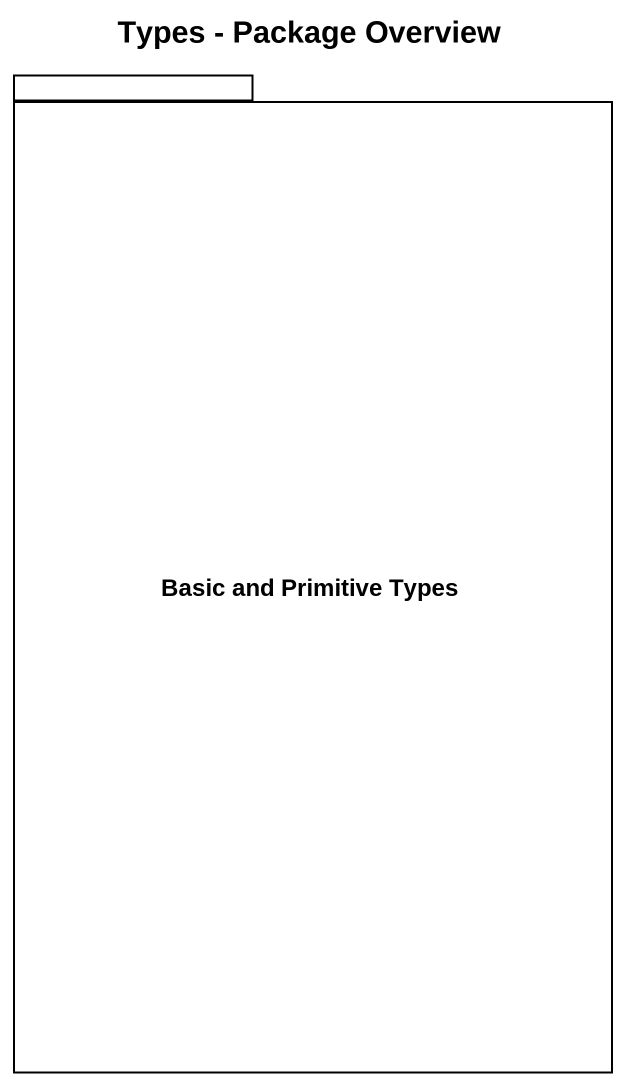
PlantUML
@startuml
title Types - Package Overview
package "Basic and Primitive Types" as Basic_and_Primitive_Types {
}
@enduml
